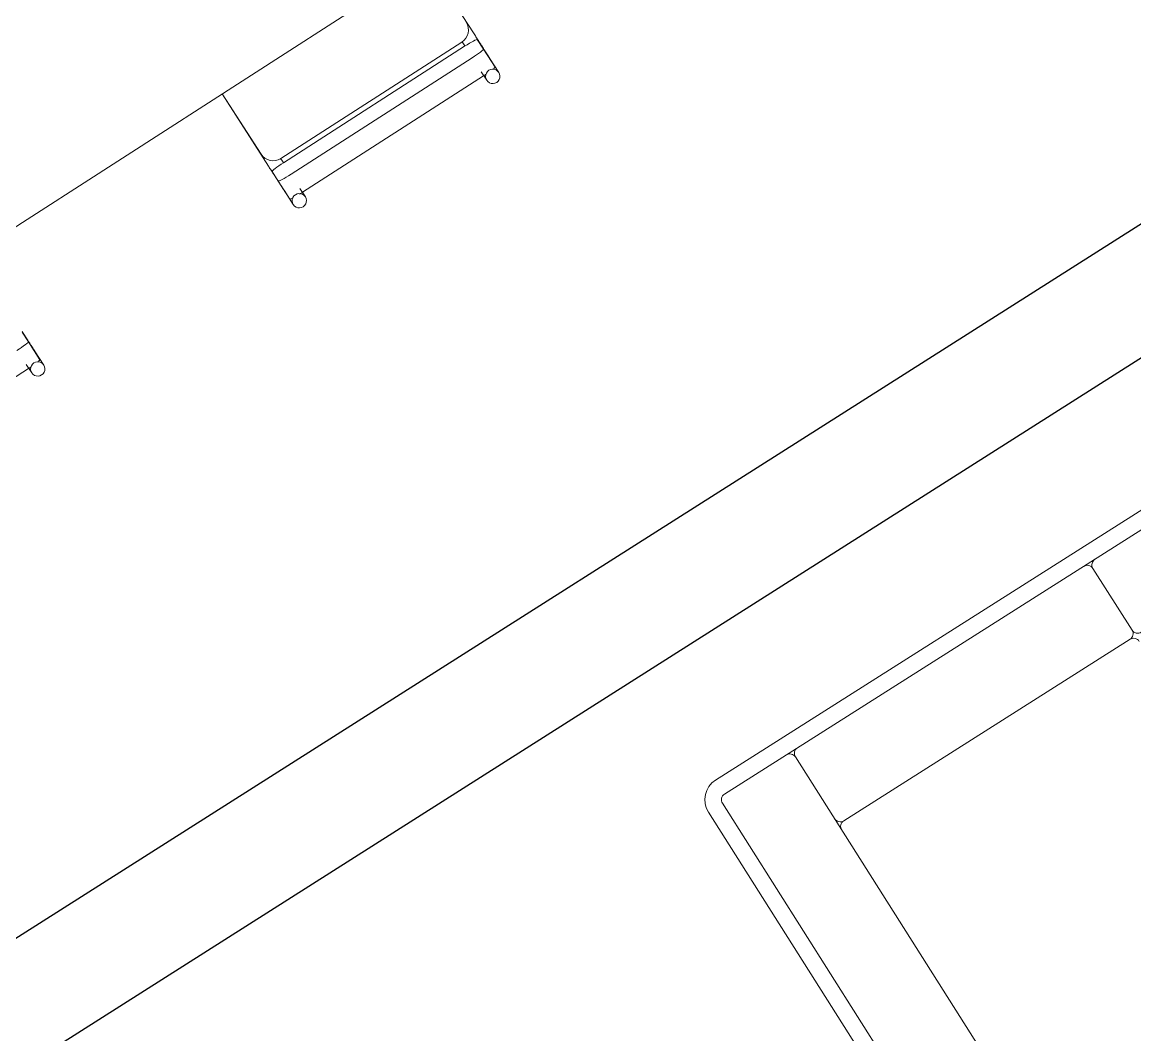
# Model space of a CAD drawing. Header units: metres. Extents: x -71 to 881, y -503 to 661.
# Drawn here: x 187.942 to 189.911, y 522.332 to 524.124 of the extents above; entities that cross this region are included whole.
import ezdxf

# ---------------------------------------------------------------- set-up
doc = ezdxf.new("R2010")
doc.units = ezdxf.units.M
doc.layers.add('02. Paredes', color=6, linetype='Continuous', lineweight=30)
doc.layers.add('07. Mobiliário', color=51, linetype='Continuous', lineweight=5)

# ---------------------------------------------------------------- blocks, each defined once
blk = doc.blocks.new('rtry')
for p, q in [((39005.89, 28770.38), (39188.89, 28770.38)), ((39002.39, 28766.88), (39002.39, 28703.88)), ((39004.89, 28766.88), (39004.89, 28703.88)), ((39005.89, 28767.88), (39188.89, 28767.88)), ((39017.89, 28766.88), (39017.89, 28703.88)), ((39070.89, 28766.88), (39070.89, 28755.88)), ((39018.89, 28754.88), (39069.89, 28754.88))]:
    blk.add_line(p, q)
for centre, radius, start, end in [((39005.89, 28766.88), 3.5, 90, 180), ((39005.89, 28766.88), 1, 90, 180), ((39016.89, 28766.88), 1, 0, 90), ((39018.89, 28766.88), 1, 90, 180), ((39069.89, 28766.88), 1, 0, 90), ((39071.89, 28766.88), 1, 90, 180), ((39018.89, 28755.88), 1, 180, 270), ((39018.89, 28753.88), 1, 90, 180), ((39069.89, 28755.88), 1, 270, 0), ((39069.89, 28753.88), 1, 0, 90), ((39071.89, 28755.88), 1, 180, 270)]:
    blk.add_arc(centre, radius, start, end)

msp = doc.modelspace()

# ---------------------------------------------------------------- linework, layer by layer
at = {"layer": '02. Paredes'}
for p, q in [((191.9739, 525.0697), (187.7109, 522.3624)), ((192.0811, 524.9009), (187.8181, 522.1936))]:
    msp.add_line(p, q, dxfattribs=at)
at = {"layer": '07. Mobiliário'}
for p, q in [((187.3145, 523.3662), (189.5118, 524.7796)), ((188.7418, 524.1035), (188.6595, 524.2314)), ((188.3997, 523.8831), (188.7202, 524.0892)), ((188.7583, 524.0768), (188.7475, 524.0936)), ((188.725, 524.0817), (188.4045, 523.8756)), ((188.7788, 524.0449), (188.7583, 524.0768)), ((188.4177, 523.8551), (188.7381, 524.0612)), ((188.7674, 524.063), (188.7705, 524.0583)), ((188.7856, 524.0354), (188.7692, 524.0608)), ((188.7587, 524.0293), (188.4382, 523.8232)), ((188.7545, 524.0367), (188.7642, 524.0217)), ((188.2957, 523.9973), (188.3779, 523.8695)), ((188.2959, 523.9975), (188.3646, 523.8907)), ((188.3844, 523.86), (188.3951, 523.8432)), ((188.3951, 523.8432), (188.4157, 523.8113)), ((188.4069, 523.8248), (188.4043, 523.829)), ((188.4431, 523.8151), (188.4334, 523.8302)), ((188.4054, 523.8268), (188.4217, 523.8014)), ((187.9528, 523.5587), (187.942, 523.5754)), ((187.9733, 523.5268), (187.9528, 523.5587)), ((187.9619, 523.5449), (187.965, 523.5401)), ((187.98, 523.5173), (187.9637, 523.5427)), ((187.949, 523.5186), (187.9587, 523.5035)), ((187.9531, 523.5112), (187.6327, 523.3051))]:
    msp.add_line(p, q, dxfattribs=at)
at = {"layer": '07. Mobiliário', "flags": 128}
for points in [[(188.7251, 524.0825), (188.724, 524.0842), (188.7229, 524.0859), (188.7218, 524.0876), (188.7207, 524.0893)], [(188.7418, 524.1035), (188.7429, 524.1018), (188.744, 524.1001), (188.7451, 524.0984), (188.7461, 524.0967), (188.7472, 524.095), (188.7483, 524.0934), (188.7494, 524.0917), (188.7504, 524.0901), (188.7514, 524.0885), (188.7525, 524.0869), (188.7535, 524.0853), (188.7545, 524.0838), (188.7554, 524.0823), (188.7564, 524.0808), (188.7573, 524.0794), (188.7582, 524.078), (188.759, 524.0767), (188.7599, 524.0754), (188.7607, 524.0741), (188.7615, 524.0729), (188.7622, 524.0717), (188.7629, 524.0706), (188.7636, 524.0695), (188.7643, 524.0685), (188.7649, 524.0676), (188.7655, 524.0667), (188.766, 524.0659), (188.7665, 524.0651), (188.767, 524.0644), (188.7674, 524.0637), (188.7678, 524.0631), (188.7681, 524.0626), (188.7684, 524.0621), (188.7686, 524.0618), (188.7688, 524.0614), (188.769, 524.0612), (188.7691, 524.061), (188.7692, 524.0609), (188.7692, 524.0608)], [(188.4054, 523.8268), (188.4054, 523.8268), (188.4053, 523.8269), (188.4052, 523.8271), (188.4051, 523.8273), (188.4049, 523.8276), (188.4046, 523.828), (188.4043, 523.8284), (188.404, 523.8289), (188.4036, 523.8295), (188.4032, 523.8301), (188.4028, 523.8308), (188.4023, 523.8316), (188.4018, 523.8324), (188.4012, 523.8333), (188.4006, 523.8342), (188.4, 523.8352), (188.3993, 523.8363), (188.3986, 523.8374), (188.3978, 523.8385), (188.3971, 523.8397), (188.3963, 523.841), (188.3954, 523.8423), (188.3946, 523.8436), (188.3937, 523.845), (188.3928, 523.8464), (188.3918, 523.8479), (188.3909, 523.8494), (188.3899, 523.8509), (188.3889, 523.8524), (188.3879, 523.854), (188.3868, 523.8556), (188.3858, 523.8573), (188.3847, 523.8589), (188.3837, 523.8606), (188.3826, 523.8622), (188.3815, 523.8639), (188.3804, 523.8656), (188.3793, 523.8673), (188.3782, 523.869), (188.3779, 523.8695)], [(188.3993, 523.8832), (188.4004, 523.8815), (188.4015, 523.8798), (188.4026, 523.8781), (188.4037, 523.8764), (188.4047, 523.8748)], [(187.9417, 523.5769), (187.9428, 523.5752), (187.9438, 523.5736), (187.9449, 523.5719), (187.9459, 523.5703), (187.9469, 523.5687), (187.9479, 523.5672), (187.9489, 523.5657), (187.9499, 523.5642), (187.9508, 523.5627), (187.9517, 523.5613), (187.9526, 523.5599), (187.9535, 523.5585), (187.9543, 523.5572), (187.9552, 523.556), (187.9559, 523.5547), (187.9567, 523.5536), (187.9574, 523.5525), (187.9581, 523.5514), (187.9587, 523.5504), (187.9593, 523.5494), (187.9599, 523.5485), (187.9605, 523.5477), (187.961, 523.5469), (187.9614, 523.5462), (187.9618, 523.5456), (187.9622, 523.545), (187.9625, 523.5445), (187.9628, 523.544), (187.9631, 523.5436), (187.9633, 523.5433), (187.9635, 523.543), (187.9636, 523.5428), (187.9637, 523.5427), (187.9637, 523.5427)]]:
    msp.add_lwpolyline(points, dxfattribs=at)
at = {"layer": '07. Mobiliário'}
for centre, start, end in [((188.7064, 524.1105), 302.7504, 32.7504), ((188.386, 523.9044), 212.7504, 302.7504)]:
    msp.add_arc(centre, 0.0254, start, end, dxfattribs=at)
for centre, major_axis, ratio, start_param, end_param in [((188.7262, 524.0799), (-0.0214, -0.0137), 0.087156, 3.141593, 4.712389), ((188.7369, 524.0631), (0.0214, 0.0137), 0.087156, 4.712389, 6.283185), ((188.7575, 524.0312), (0.0214, 0.0137), 0.087156, 5.759587, 6.283185), ((188.7575, 524.0312), (0.0214, 0.0137), 0.087156, 4.712389, 4.928556), ((188.7749, 524.0285), (-0.0107, -0.0069), 0.996195, 4.712389, 7.853982), ((188.7749, 524.0285), (-0.0107, -0.0069), 0.996195, 1.570796, 4.712389), ((188.4057, 523.8737), (-0.0214, -0.0137), 0.087156, 4.712389, 6.283185), ((188.4165, 523.857), (0.0214, 0.0137), 0.087156, 3.141593, 4.712389), ((188.437, 523.8251), (0.0214, 0.0137), 0.087156, 3.141593, 3.832227), ((188.4324, 523.8083), (-0.0107, -0.0069), 0.996195, 4.712389, 7.853982), ((188.4324, 523.8083), (-0.0107, -0.0069), 0.996195, 1.570796, 4.712389), ((188.437, 523.8251), (0.0214, 0.0137), 0.087156, 4.469921, 4.712389), ((187.9314, 523.545), (0.0214, 0.0137), 0.087156, 4.712389, 6.283185), ((187.9519, 523.513), (0.0214, 0.0137), 0.087156, 4.712389, 4.928556), ((187.9694, 523.5104), (-0.0107, -0.0069), 0.996195, 4.712389, 7.853982), ((187.9694, 523.5104), (-0.0107, -0.0069), 0.996195, 1.570796, 4.712389), ((187.9519, 523.513), (0.0214, 0.0137), 0.087156, 5.759587, 6.283185)]:
    msp.add_ellipse(centre, major_axis=major_axis, ratio=ratio, start_param=start_param, end_param=end_param, dxfattribs=at)
for points in [[(188.7679, 524.0626), (188.7679, 524.0625), (188.7683, 524.0621), (188.7692, 524.0609), (188.7699, 524.0597), (188.7703, 524.0589)], [(188.4068, 523.825), (188.4067, 523.8251), (188.4063, 523.8255), (188.4054, 523.8267), (188.4047, 523.8279), (188.4044, 523.8287)], [(187.9623, 523.5444), (187.9624, 523.5443), (187.9628, 523.5439), (187.9637, 523.5428), (187.9644, 523.5416), (187.9647, 523.5407)]]:
    msp.add_open_spline(points, degree=3, knots=[-0.5555556, -0.5555556, -0.5555556, -0.5555556, -0.5486111, -0.5138889, -0.4444444, -0.4444444, -0.4444444, -0.4444444], dxfattribs=at)

# ---------------------------------------------------------------- block references
at = {"layer": '07. Mobiliário', "xscale": 0.01176470588235128, "yscale": 0.01176470588235128, "zscale": 0.01176470588235128, "rotation": 32.3780095605001}
msp.add_blockref('rtry', (-17.1268, -8.8093), dxfattribs=at)

doc.saveas('drawing.dxf')
